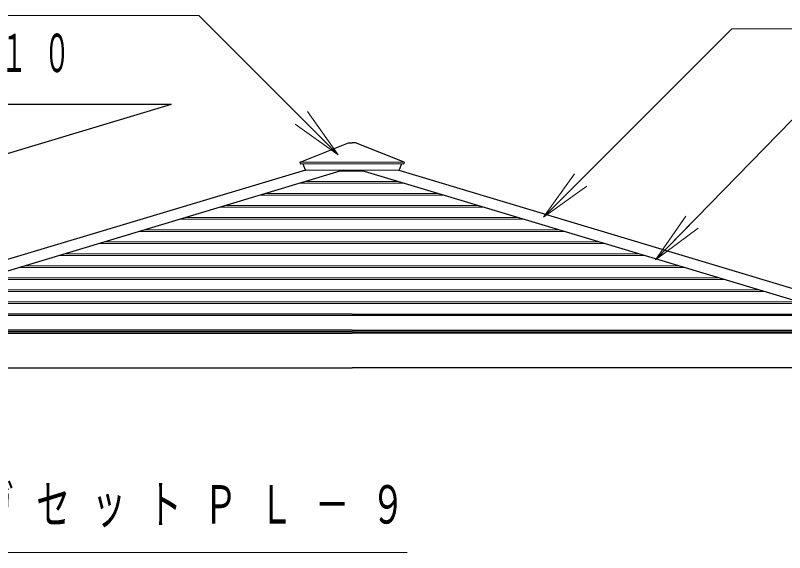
# Model space of a CAD drawing. Units: millimetres on the paper. Extents: x -365 to 10, y -38 to 257.
# Drawn here: x -294.58 to -250.5, y 107.32 to 138.09 of the extents above; entities that cross this region are included whole.
import ezdxf

# ---------------------------------------------------------------- set-up
doc = ezdxf.new("R2010")
doc.units = ezdxf.units.MM
doc.layers.add('LY_1', color=7, linetype='Continuous', lineweight=13)
doc.styles.add('ＭＳ ゴシック', font='')
doc.styles.get('ＭＳ ゴシック').set_extended_font_data('MS Gothic')

msp = doc.modelspace()

# ---------------------------------------------------------------- linework, layer by layer
at = {"layer": 'LY_1', "lineweight": 25}
for p, q in [((-299.118, 133.003), (-285.638, 133.003)), ((-299.118, 128.958), (-285.638, 133.002)), ((-275.291, 120.067), (-305.231, 120.067)), ((-275.291, 120.067), (-245.351, 120.067))]:
    msp.add_line(p, q, dxfattribs=at)
at = {"layer": 'LY_1'}
for p, q in [((-277.853, 132.575), (-276.085, 130.1)), ((-276.085, 130.1), (-278.56, 131.867)), ((-276.085, 130.1), (-278.206, 132.221)), ((-264.317, 126.536), (-262.549, 129.011)), ((-264.317, 126.536), (-262.196, 128.658)), ((-261.842, 128.304), (-264.317, 126.536)), ((-257.904, 124.098), (-256.164, 126.592)), ((-257.904, 124.098), (-255.806, 126.243)), ((-255.449, 125.893), (-257.904, 124.098))]:
    msp.add_line(p, q, dxfattribs=at)
at = {"layer": 'LY_1', "color": 2, "lineweight": 25}
for p, q in [((-278.272, 129.69), (-275.489, 130.797)), ((-275.489, 130.797), (-275.291, 130.797)), ((-275.092, 130.797), (-275.291, 130.797)), ((-272.309, 129.69), (-275.092, 130.797)), ((-278.283, 129.664), (-278.254, 129.59)), ((-272.298, 129.664), (-272.328, 129.59)), ((-278.12, 129.577), (-277.984, 129.236)), ((-272.462, 129.577), (-272.597, 129.236))]:
    msp.add_line(p, q, dxfattribs=at)
at = {"layer": 'LY_1', "color": 2}
for p, q in [((-278.281, 129.683), (-275.291, 129.683)), ((-272.3, 129.683), (-275.291, 129.683)), ((-278.235, 129.577), (-275.291, 129.577)), ((-277.966, 129.224), (-275.291, 129.224)), ((-272.346, 129.577), (-275.291, 129.577)), ((-272.616, 129.224), (-275.291, 129.224))]:
    msp.add_line(p, q, dxfattribs=at)
at = {"layer": 'LY_1', "color": 131, "lineweight": 25}
for p, q in [((-277.962, 129.224), (-305.315, 121.018)), ((-275.796, 129.224), (-303.252, 120.987)), ((-274.785, 129.224), (-247.33, 120.987)), ((-272.62, 129.224), (-245.267, 121.018)), ((-305.211, 119.897), (-275.291, 119.897)), ((-275.291, 119.961), (-305.191, 119.961)), ((-275.291, 119.961), (-245.391, 119.961)), ((-245.371, 119.897), (-275.291, 119.897)), ((-305.211, 117.897), (-275.291, 117.897)), ((-245.371, 117.897), (-275.291, 117.897))]:
    msp.add_line(p, q, dxfattribs=at)
at = {"layer": 'LY_1', "color": 12}
for p, q in [((-275.981, 129.169), (-275.291, 129.169)), ((-274.601, 129.169), (-275.291, 129.169)), ((-278.279, 128.479), (-275.291, 128.479)), ((-277.965, 128.573), (-275.291, 128.573)), ((-272.617, 128.573), (-275.291, 128.573)), ((-272.302, 128.479), (-275.291, 128.479)), ((-280.264, 127.884), (-275.291, 127.884)), ((-270.318, 127.884), (-275.291, 127.884)), ((-280.578, 127.789), (-275.291, 127.789)), ((-270.003, 127.789), (-275.291, 127.789)), ((-282.877, 127.1), (-275.291, 127.1)), ((-282.563, 127.194), (-275.291, 127.194)), ((-268.019, 127.194), (-275.291, 127.194)), ((-267.705, 127.1), (-275.291, 127.1)), ((-285.176, 126.41), (-275.291, 126.41)), ((-284.861, 126.504), (-275.291, 126.504)), ((-265.72, 126.504), (-275.291, 126.504)), ((-265.406, 126.41), (-275.291, 126.41)), ((-287.475, 125.72), (-275.291, 125.72)), ((-287.16, 125.815), (-275.291, 125.815)), ((-263.421, 125.815), (-275.291, 125.815)), ((-263.107, 125.72), (-275.291, 125.72)), ((-289.773, 125.031), (-275.291, 125.031)), ((-289.459, 125.125), (-275.291, 125.125)), ((-261.123, 125.125), (-275.291, 125.125)), ((-260.808, 125.031), (-275.291, 125.031)), ((-292.072, 124.341), (-275.291, 124.341)), ((-291.758, 124.435), (-275.291, 124.435)), ((-258.824, 124.435), (-275.291, 124.435)), ((-258.509, 124.341), (-275.291, 124.341)), ((-294.371, 123.651), (-275.291, 123.651)), ((-294.057, 123.746), (-275.291, 123.746)), ((-256.525, 123.746), (-275.291, 123.746)), ((-256.211, 123.651), (-275.291, 123.651)), ((-296.355, 123.056), (-275.291, 123.056)), ((-254.226, 123.056), (-275.291, 123.056)), ((-296.67, 122.962), (-275.291, 122.962)), ((-253.912, 122.962), (-275.291, 122.962)), ((-298.968, 122.272), (-275.291, 122.272)), ((-298.654, 122.366), (-275.291, 122.366)), ((-251.927, 122.366), (-275.291, 122.366)), ((-251.613, 122.272), (-275.291, 122.272)), ((-300.953, 121.677), (-275.291, 121.677)), ((-249.629, 121.677), (-275.291, 121.677)), ((-301.267, 121.583), (-275.291, 121.583)), ((-249.314, 121.583), (-275.291, 121.583))]:
    msp.add_line(p, q, dxfattribs=at)
at = {"layer": 'LY_1', "color": 4, "lineweight": 25}
for q in [(-305.291, 120.987), (-245.291, 120.987)]:
    msp.add_line((-275.291, 120.987), q, dxfattribs=at)
at = {"layer": 'LY_1', "color": 4}
for p in [(-303.223, 120.893), (-247.358, 120.893)]:
    msp.add_line(p, (-275.291, 120.893), dxfattribs=at)
at = {"layer": 'LY_1'}
for points in [[(-276.085, 130.1), (-284.072, 138.087), (-308.242, 138.087)], [(-264.317, 126.536), (-253.537, 137.316), (-235.252, 137.316)], [(-257.904, 124.098), (-250.088, 132.09), (-223.088, 132.09)], [(-305.938, 117.124), (-296.136, 107.323), (-272.136, 107.323)]]:
    msp.add_lwpolyline(points, dxfattribs=at)
at = {"layer": 'LY_1', "color": 2, "lineweight": 25}
for centre, start, end in [((-278.265, 129.671), 111.7, 201.7), ((-272.317, 129.671), 338.3, 68.3), ((-278.235, 129.597), 201.7, 270), ((-277.966, 129.244), 196.7, 270), ((-272.616, 129.244), 270, 343.3), ((-272.346, 129.597), 270, 338.3)]:
    msp.add_arc(centre, 0.02, start, end, dxfattribs=at)

# ---------------------------------------------------------------- texts
at = {"layer": 'LY_1', "char_height": 2.199, "style": 'ＭＳ ゴシック'}
for s, insert, attachment_point in [('\\T1.64;\\W0.5;１０', (-292.95, 135.923), 5), ('\\T1.64;\\W0.65;ガセットＰＬ－９', (-296.591, 109.973), 4)]:
    msp.add_mtext(s, dxfattribs=dict(at, insert=insert, attachment_point=attachment_point))

doc.saveas('drawing.dxf')
